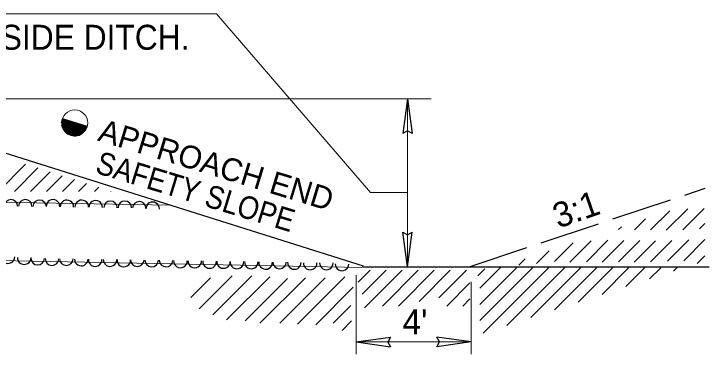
# Model space of a CAD drawing. Extents: x 328 to 697, y 421 to 687.
# Drawn here: x 621.8 to 656.24, y 603.11 to 619.95 of the extents above; entities that cross this region are included whole.
import ezdxf

# ---------------------------------------------------------------- set-up
doc = ezdxf.new("R2010")
doc.units = 0
doc.header["$LTSCALE"] = 0.5
doc.linetypes.add('LONG_DASHED', pattern=[7.5, 6, -1.5])
doc.linetypes.add('MEDIUM_DASHED', pattern=[4.5, 3, -1.5])
doc.layers.add('1', color=7, linetype='Continuous', lineweight=13)

msp = doc.modelspace()

# ---------------------------------------------------------------- linework, layer by layer
at = {"layer": '1', "lineweight": 25}
for p, q in [((612.7132, 615.8043), (639.0976, 607.4725)), ((641.2999, 615.7419), (641.0659, 614.0389)), ((641.2999, 615.7419), (641.5339, 614.0389)), ((624.1688, 614.5544), (624.2323, 614.7551)), ((625.3267, 614.178), (624.1689, 614.545)), ((625.3589, 614.2269), (624.1707, 614.6035)), ((625.2891, 614.131), (624.1727, 614.4848)), ((625.386, 614.2774), (624.1775, 614.6603)), ((624.1839, 614.4159), (624.286, 614.7381)), ((625.4083, 614.3293), (624.1891, 614.7157)), ((625.4298, 614.3814), (624.2117, 614.7623)), ((624.2131, 614.3216), (624.3396, 614.721)), ((624.2483, 614.2466), (624.3933, 614.7041)), ((624.2876, 614.1841), (624.4469, 614.6871)), ((624.3296, 614.1306), (624.5006, 614.6701)), ((624.3741, 614.0852), (624.5541, 614.6531)), ((624.4209, 614.0463), (624.6078, 614.636)), ((624.4693, 614.0129), (624.6613, 614.619)), ((624.5193, 613.9846), (624.715, 614.602)), ((624.571, 613.9613), (624.7687, 614.5849)), ((624.624, 613.9426), (624.8223, 614.568)), ((624.6785, 613.9287), (624.8758, 614.551)), ((624.7348, 613.9194), (624.9296, 614.534)), ((624.7924, 613.9153), (624.9832, 614.5171)), ((624.8518, 613.9163), (625.0368, 614.5001)), ((624.8723, 614.5523), (624.8722, 614.5521)), ((624.9129, 613.9231), (625.0904, 614.4829)), ((624.9764, 613.9372), (625.144, 614.466)), ((625.0424, 613.9592), (625.1976, 614.4489)), ((625.1113, 613.9904), (625.2513, 614.4319)), ((625.2453, 614.0858), (624.1827, 614.4227)), ((625.1938, 614.0433), (624.1995, 614.3583)), ((625.1335, 614.0033), (624.2262, 614.2909)), ((625.0622, 613.9668), (624.2633, 614.22)), ((624.9729, 613.9362), (624.3192, 614.1433)), ((625.185, 614.037), (625.3048, 614.4149)), ((625.2663, 614.1071), (625.3585, 614.398)), ((625.3685, 614.2435), (625.4122, 614.3809)), ((624.8497, 613.9163), (624.4073, 614.0564)), ((641.2999, 607.4339), (641.0659, 609.1369)), ((641.2999, 607.4339), (641.0659, 609.1369)), ((641.2999, 607.4339), (641.5339, 609.1369)), ((641.2999, 607.4339), (641.5339, 609.1369)), ((639.0678, 607.4339), (656.2435, 607.4339)), ((638.7638, 603.7077), (640.4668, 603.9417)), ((644.4608, 603.7077), (642.7578, 603.9417)), ((638.7638, 603.7077), (640.4668, 603.4737)), ((644.4608, 603.7077), (642.7578, 603.4737))]:
    msp.add_line(p, q, dxfattribs=at)
at = {"layer": '1'}
for p, q in [((614.9677, 615.7419), (642.4679, 615.7419)), ((641.2999, 615.7419), (641.2999, 607.4339)), ((621.0297, 611.1638), (622.3836, 612.5178)), ((621.8253, 611.1638), (622.9874, 612.3259)), ((622.6208, 611.1638), (623.5911, 612.1341)), ((623.4163, 611.1638), (624.1949, 611.9423)), ((624.212, 611.1638), (624.7987, 611.7505)), ((559.9598, 611.6601), (629.5813, 610.4777)), ((625.0075, 611.1638), (625.4024, 611.5587)), ((625.8031, 611.1638), (626.0063, 611.3668)), ((626.5986, 611.1638), (626.6099, 611.1752)), ((541.4965, 609.2665), (639.0352, 607.392)), ((638.8544, 606.6649), (639.445, 607.2555)), ((639.0589, 606.0738), (640.2405, 607.2555)), ((639.1775, 605.3968), (641.0362, 607.2555)), ((640.0636, 605.4874), (641.8317, 607.2555)), ((640.8592, 605.4874), (642.6273, 607.2555)), ((641.883, 605.7156), (643.4229, 607.2555)), ((642.8581, 605.8952), (644.2184, 607.2555)), ((644.7856, 606.9763), (645.1333, 607.3239)), ((644.8773, 606.3639), (645.9357, 607.4223)), ((644.8773, 604.7728), (647.5225, 607.418)), ((644.8773, 605.5684), (646.7106, 607.4017)), ((645.0467, 604.1466), (648.3344, 607.4343)), ((646.2255, 604.5298), (649.1213, 607.4256)), ((647.4043, 604.9131), (649.9018, 607.4106)), ((648.5832, 605.2964), (650.6948, 607.408)), ((649.762, 605.6797), (651.4816, 607.3992)), ((650.9408, 606.0628), (652.2747, 607.3968)), ((652.1198, 606.4462), (653.0614, 607.3879)), ((653.2985, 606.8294), (653.8545, 607.3854)), ((654.4773, 607.2128), (654.6602, 607.3956)), ((630.5703, 605.9116), (631.5485, 606.8898)), ((630.9888, 605.3534), (632.6182, 606.9828)), ((631.6631, 605.0509), (633.5949, 606.9828)), ((632.3374, 604.7951), (634.4786, 606.9363)), ((633.9941, 604.6378), (636.246, 606.8898)), ((634.9708, 604.6378), (637.2227, 606.8898)), ((635.8489, 604.5858), (638.1994, 606.9363)), ((638.7638, 607.0089), (638.7638, 603.1065)), ((633.2677, 604.7486), (635.3623, 606.8433)), ((643.2458, 605.4874), (644.3891, 606.6306)), ((644.4608, 606.6867), (644.4608, 603.1065)), ((636.7559, 604.5624), (638.6179, 606.4245)), ((644.0414, 605.4874), (644.3891, 605.835)), ((637.6168, 604.6318), (638.5007, 605.5156)), ((638.0611, 604.2804), (638.5263, 604.7456)), ((644.4608, 603.7077), (638.7638, 603.7077))]:
    msp.add_line(p, q, dxfattribs=at)
at = {"layer": '1', "linetype": 'LONG_DASHED', "lineweight": 25}
msp.add_line((644.3625, 607.4339), (656.0484, 611.3211), dxfattribs=at)
at = {"layer": '1', "linetype": 'MEDIUM_DASHED'}
for p, q in [((652.532, 607.6541), (655.4843, 610.6063)), ((653.3439, 607.6703), (656.0398, 610.3663)), ((651.7578, 607.6753), (654.2907, 610.2083)), ((650.9521, 607.6653), (653.0972, 609.8103)), ((650.1716, 607.6804), (651.9035, 609.4123)), ((654.1809, 607.7118), (656.0398, 609.5707)), ((649.3471, 607.6514), (650.71, 609.0143)), ((648.5855, 607.6853), (649.5164, 608.6163)), ((654.9865, 607.7218), (656.0398, 608.7751)), ((647.6983, 607.5938), (648.3228, 608.2183)), ((655.6562, 607.596), (656.0398, 607.9796)), ((646.8173, 607.5083), (647.1293, 607.8203))]:
    msp.add_line(p, q, dxfattribs=at)
at = {"layer": '1'}
msp.add_lwpolyline([(614.7148, 619.9541), (631.8427, 619.9541), (639.4662, 611.1108), (641.2999, 611.1108)], dxfattribs=at)
at = {"layer": '1', "lineweight": 25}
for points in [[(641.5339, 614.0389), (641.2975, 614.1707), (641.0659, 614.0389)], [(641.0659, 609.1369), (641.3023, 609.0052), (641.5339, 609.1369)], [(641.0659, 609.1369), (641.3023, 609.0052), (641.5339, 609.1369)], [(640.4668, 603.9417), (640.3351, 603.7053), (640.4668, 603.4737)], [(642.7578, 603.4737), (642.8895, 603.7101), (642.7578, 603.9417)]]:
    msp.add_lwpolyline(points, dxfattribs=at)
at = {"layer": '1'}
msp.add_circle((624.8172, 614.5596), 0.6409, dxfattribs=at)
at = {"layer": '1', "lineweight": 25}
for centre, radius, start, end in [((624.8093, 614.5556), 0.6409, 160.99394, 343.8155), ((621.6513, 610.421), 0.3356, 1.6867, 176.58006), ((622.3632, 610.421), 0.3356, 359.84734, 178.41941), ((623.0751, 610.3973), 0.3356, 2.0599, 176.20685), ((623.7395, 610.421), 0.3356, 356.29162, 181.97514), ((624.4277, 610.3973), 0.3356, 358.56534, 179.70142), ((625.1634, 610.3973), 0.3356, 356.66479, 181.60196), ((625.8515, 610.3736), 0.3356, 358.93813, 179.32863), ((626.5872, 610.3498), 0.3356, 1.10457, 177.16218), ((627.2991, 610.3498), 0.3356, 359.26565, 179.0011), ((628.011, 610.3261), 0.3356, 1.47761, 176.78914), ((628.6754, 610.3023), 0.3356, 357.8448, 180.42196), ((621.5085, 607.9277), 0.3356, 177.8448, 0.42196), ((622.3153, 607.8803), 0.3356, 177.8448, 0.42196), ((622.9797, 607.8566), 0.3356, 181.47761, 356.78914), ((623.6916, 607.8328), 0.3356, 179.26565, 359.0011), ((624.4035, 607.8328), 0.3356, 181.10457, 357.16218), ((625.1392, 607.809), 0.3356, 178.93813, 359.32863), ((625.8273, 607.7853), 0.3356, 176.66479, 1.60196), ((626.563, 607.7853), 0.3356, 178.56534, 359.70142), ((627.2512, 607.7616), 0.3356, 176.29162, 1.97514), ((627.9156, 607.7853), 0.3356, 182.0599, 356.20685), ((628.6275, 607.7616), 0.3356, 179.84734, 358.41941), ((629.3394, 607.7616), 0.3356, 181.6867, 356.58006), ((630.0513, 607.7141), 0.3356, 175.42211, 2.84464), ((630.7633, 607.7141), 0.3356, 177.26291, 1.00385), ((631.4989, 607.6903), 0.3356, 175.09384, 3.17292), ((632.1871, 607.6903), 0.3356, 176.87387, 1.39289), ((632.8515, 607.6666), 0.3356, 174.53569, 3.73106), ((633.5634, 607.6666), 0.3356, 176.37809, 1.88866), ((634.2753, 607.6429), 0.3356, 174.16161, 4.10515), ((634.9635, 607.6666), 0.3356, 179.99499, 358.27177), ((635.6992, 607.6429), 0.3356, 177.8448, 0.42196), ((636.4799, 607.6193), 0.3356, 177.8448, 0.42196), ((637.2842, 607.6193), 0.3356, 177.8448, 0.42196), ((638.0564, 607.5652), 0.3356, 177.8448, 0.42196)]:
    msp.add_arc(centre, radius, start, end, dxfattribs=at)

# ---------------------------------------------------------------- texts
at = {"layer": '1', "width": 0.95}
msp.add_text('LINE SIDE DITCH.', height=1.238, dxfattribs=at).set_placement((617.2173, 618.1784))
at = {"layer": '1'}
for s, height, rotation, p in [('APPROACH END', 1.125, 343.067, (625.9066, 613.6922)), ('3:1', 1.238, 19.127, (648.7669, 609.3176))]:
    msp.add_text(s, height=height, rotation=rotation, dxfattribs=at).set_placement(p)
at = {"layer": '1', "width": 0.9}
msp.add_text('SAFETY SLOPE', height=1.125, rotation=343.067, dxfattribs=at).set_placement((625.7813, 612.097))
at = {"layer": '1'}
msp.add_text("4'", height=1.238, dxfattribs=at).set_placement((641.0539, 604.0853))

doc.saveas('drawing.dxf')
